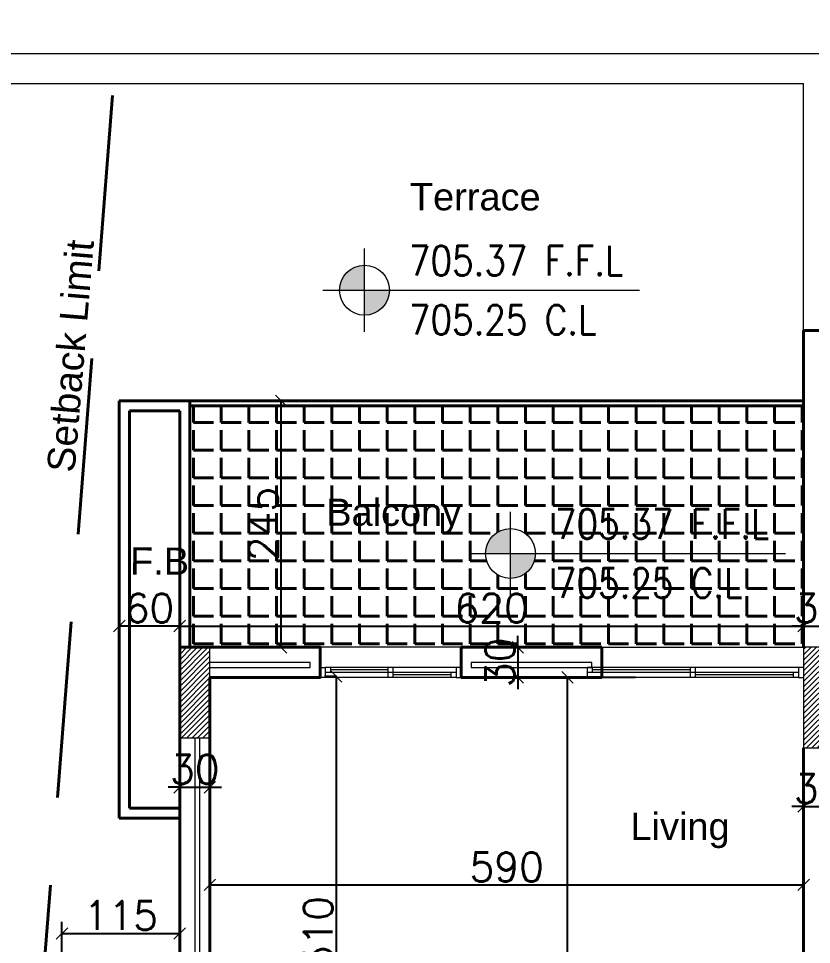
# Model space of a CAD drawing. Header units: metres. Extents: x -322116 to -321123, y -26723 to -26468.
# Drawn here: x -321666.21 to -321658.33, y -26540.76 to -26531.56 of the extents above; entities that cross this region are included whole.
import ezdxf

# ---------------------------------------------------------------- set-up
doc = ezdxf.new("R2010")
doc.units = ezdxf.units.M
doc.header["$LTSCALE"] = 7
doc.header["$MEASUREMENT"] = 0
doc.header["$PDMODE"] = 34
doc.header["$PDSIZE"] = 0.5
doc.linetypes.add('DASHED', pattern=[0.75, 0.5, -0.25])
doc.linetypes.add('Hidden', pattern=[9.525, 6.35, -3.175])
for name, color, linetype, lineweight in [('1363TRXX-AS003$0$A-FLOR-IDEN', 4, 'Continuous', 18), ('A--GLAZ', 132, 'Continuous', 5), ('A-ANNO-TXT3', 6, 'Continuous', 30), ('A-FLOR-HIDN', 9, 'Hidden', 13), ('A-GRID-DIMS', 142, 'Continuous', 9), ('A-PATT', 8, 'Continuous', 5), ('A-WALL-BLWO', 7, 'Continuous', 40), ('L-Structure', 5, 'Continuous', 15), ('PATT-CONC', 8, 'Continuous', 9), ('XREF-W09-A-ELEV04$0$A--SECT-TILE', 32, 'Continuous', 5)]:
    doc.layers.add(name, color=color, linetype=linetype, lineweight=lineweight)
doc.styles.add('1363TRXX-AS003$0$EG_SIMPLEX', font='SIMPLEX.shx')
doc.styles.add('EG_SIMPLEX', font='SIMPLEX.shx')
doc.styles.get("Standard").update_dxf_attribs({"font": 'romans.shx', "height": 0.5})
doc.dimstyles.new('ERGA-M-0200', dxfattribs={"dimscale": 1.15, "dimtxt": 0.2, "dimasz": 0.2, "dimexe": 0.1, "dimexo": 0.1, "dimgap": 0.06, "dimtad": 1, "dimdec": 1, "dimlfac": 100, "dimrnd": 5, "dimdsep": 46, "dimtxsty": 'EG_SIMPLEX', "dimblk1": 'OBLIQUE', "dimblk2": 'OBLIQUE', "dimsah": 1, "dimcen": 0.3, "dimclrd": 256, "dimclre": 256, "dimclrt": 2, "dimadec": 0, "dimazin": 0, "dimtfac": 1, "dimtdec": 1, "dimtix": 1, "dimtmove": 2, "dimatfit": 3, "dimldrblk": 'OBLIQUE', "dimfxl": 1, "dimtolj": 1, "dimtzin": 0, "dimarcsym": 0})
pattern_1 = [(0, (0, 0), (0, 0.275), [0.2, -0.075]), (90, (0, 0), (-0.275, 0), [0.2, -0.075])]

# ---------------------------------------------------------------- blocks, each defined once
blk = doc.blocks.new('plot limit')
at = {"color": 5, "linetype": 'DASHED', "ltscale": 0.5}
blk.add_lwpolyline([(-321703.4829, -26753.8659), (-321705.0008, -26724.0106), (-321711.838, -26724.5726), (-321722.2069, -26724.9338), (-321726.107, -26724.928), (-321730.075, -26724.7313), (-321732.3893, -26754.2736)], dxfattribs=at)
at = {"layer": 'A-ANNO-TXT3', "lineweight": 5, "insert": (-321730.9321, -26731.0807, 0), "char_height": 0.276, "attachment_point": 1, "rotation": 85.19766}
blk.add_mtext_dynamic_manual_height_columns('\\A1;{\\fArial Unicode MS|b0|i0|c0|p34;Setback Limit}', width=3.166192, gutter_width=3.6928, heights=[1.1191], dxfattribs=at)
blk = doc.blocks.new('12')
at = {"layer": 'A-ANNO-TXT3', "lineweight": 5, "insert": (-321663.155, -26536.3303, 0), "char_height": 0.27, "attachment_point": 1, "rotation": 359.90083}
blk.add_mtext_dynamic_manual_height_columns('\\A1;{\\fArial Unicode MS|b0|i0|c0|p34;Balcony}', width=1.423931, gutter_width=3.0774, heights=[0.4674], dxfattribs=at)
blk = doc.blocks.new('1363TRXX-AS003$0$TAG-LEV-PL1')
h = blk.add_hatch(color=256)
h.paths.add_polyline_path([(0, 168.7, 0.414214), (-168.8, 0), (0, 0)])
h.paths.add_polyline_path([(168.7, 0), (0, 0), (0, -168.8, 0.414214)])
for p, q in [((0, -281.3), (0, 281.3)), ((-281.3, 0), (1859, 0))]:
    blk.add_line(p, q)
blk.add_circle((0, 0), 168.7)
at = {"style": '1363TRXX-AS003$0$EG_SIMPLEX', "width": 0.85}
for tag, p in [('F.F.L.', (450, 150)), ('C.L.', (450, -450))]:
    blk.add_attdef(tag, p, '', height=300, dxfattribs=at)
blk = doc.blocks.new('new tr')
at = {"layer": '1363TRXX-AS003$0$A-FLOR-IDEN'}
ref = blk.add_blockref('1363TRXX-AS003$0$TAG-LEV-PL1', (-321662.7746, -26532.2591), dxfattribs=dict(at, xscale=0.0014700000362087, yscale=0.0014700000362087, zscale=0.0014700000362087))
ref.add_attrib('C.L.', '705.25 C.L', (-321662.3336, -26532.7001), dxfattribs={"layer": '0', "height": 0.294, "rotation": 360, "style": '1363TRXX-AS003$0$EG_SIMPLEX', "width": 0.85})
ref.add_attrib('F.F.L.', '705.37 F.F.L', (-321662.3336, -26532.1121), dxfattribs={"layer": '0', "height": 0.294, "rotation": 360, "style": '1363TRXX-AS003$0$EG_SIMPLEX', "width": 0.85})
at = {"layer": 'A-ANNO-TXT3', "lineweight": 5, "insert": (-321662.3236, -26531.1941), "char_height": 0.27, "attachment_point": 1, "rotation": 359.90083}
blk.add_mtext_dynamic_manual_height_columns('\\A1;{\\fArial Unicode MS|b0|i0|c0|p34;Terrace}', width=4.735794, gutter_width=3.0774, heights=[1.9622], dxfattribs=at)
blk = doc.blocks.new('block')
at = {"layer": 'PATT-CONC', "transparency": 33554610}
h = blk.add_hatch(dxfattribs=at)
h.set_pattern_fill('ANSI31', color=8, scale=0.3)
h.set_pattern_definition([(45, (195, 0), (-0.0265165042945, 0.0265165042945), [])])
h.paths.add_polyline_path([(-321663.3289, -26546.4581), (-321663.3289, -26546.7581), (-321664.2289, -26546.7581), (-321664.2289, -26546.4581)])
h.paths.add_polyline_path([(-321642.2287, -26538.8081), (-321641.9287, -26538.8081), (-321641.9287, -26537.8081), (-321642.2287, -26537.8081)])
h.paths.add_polyline_path([(-321648.4118, -26538.8081), (-321648.1118, -26538.8081), (-321648.1118, -26537.8081), (-321648.4118, -26537.8081)])
h.paths.add_polyline_path([(-321652.2118, -26539.3081), (-321651.9118, -26539.3081), (-321651.9118, -26538.5081), (-321652.2118, -26538.5081)])
h.paths.add_polyline_path([(-321658.4118, -26538.8081), (-321658.1118, -26538.8081), (-321658.1118, -26537.8081), (-321658.4118, -26537.8081)])
h.paths.add_polyline_path([(-321658.4118, -26547.3581), (-321658.1118, -26547.3581), (-321658.1118, -26548.2581), (-321658.4118, -26548.2581)])
h.paths.add_polyline_path([(-321648.4133, -26544.1348), (-321648.1133, -26544.1348), (-321648.1133, -26545.0348), (-321648.4133, -26545.0348)])
h.paths.add_polyline_path([(-321664.6118, -26538.7081), (-321664.3118, -26538.7081), (-321664.3118, -26537.8081), (-321664.6118, -26537.8081)])
h.paths.add_polyline_path([(-321640.8018, -26544.1348), (-321641.1018, -26544.1348), (-321641.1018, -26545.0348), (-321640.8018, -26545.0348)])
h.paths.add_polyline_path([(-321651.9118, -26547.9581), (-321652.8563, -26547.9581), (-321652.8563, -26548.2581), (-321651.9118, -26548.2581)])
at = {"layer": 'L-Structure'}
for points in [[(-321664.6118, -26538.7081), (-321664.3118, -26538.7081), (-321664.3118, -26537.8081), (-321664.6118, -26537.8081), (-321664.6118, -26538.7081)], [(-321658.4118, -26538.8081), (-321658.1118, -26538.8081), (-321658.1118, -26537.8081), (-321658.4118, -26537.8081), (-321658.4118, -26538.8081)]]:
    blk.add_lwpolyline(points, dxfattribs=at)
blk = doc.blocks.new('*U57')
for p, q in [((50, 100), (2150, 100)), ((1075, 0), (1075, 100)), ((1125, 0), (1125, 100)), ((2100, 100), (2100, 50)), ((50, 50), (2150, 50)), ((50, 0), (2150, 0)), ((100, 0), (100, 50)), ((100, 25), (1075, 25)), ((1125, 75), (2100, 75))]:
    blk.add_line(p, q)
for points in [[(0, 100), (50, 100), (50, 0), (0, 0)], [(2200, 100), (2150, 100), (2150, 0), (2200, 0)]]:
    blk.add_lwpolyline(points)
blk = doc.blocks.new('*U570')
for p, q in [((50, 100), (1350, 100)), ((675, 0), (675, 100)), ((725, 0), (725, 100)), ((1300, 100), (1300, 50)), ((50, 50), (1350, 50)), ((50, 0), (1350, 0)), ((100, 0), (100, 50)), ((100, 25), (675, 25)), ((725, 75), (1300, 75))]:
    blk.add_line(p, q)
for points in [[(0, 100), (50, 100), (50, 0), (0, 0)], [(1400, 100), (1350, 100), (1350, 0), (1400, 0)]]:
    blk.add_lwpolyline(points)
blk = doc.blocks.new('_OBLIQUE')
at = {"color": 0, "linetype": 'ByBlock'}
blk.add_line((-0.5, -0.5), (0.5, 0.5), dxfattribs=at)
blk = doc.blocks.new('*D366')
at = {"layer": 'A-GRID-DIMS', "lineweight": -2, "transparency": 16777216}
for p, q in [((-321664.3118, -26540.5902), (-321664.3118, -26540.0549)), ((-321664.3118, -26540.1699), (-321658.4118, -26540.1699)), ((-321658.4118, -26540.2243), (-321658.4118, -26540.2849))]:
    blk.add_line(p, q, dxfattribs=at)
at = {"layer": 'Defpoints', "color": 0, "transparency": 16777216}
for p in [(-321658.4118, -26540.1093), (-321658.4118, -26540.1699), (-321664.3118, -26540.7052)]:
    blk.add_point(p, dxfattribs=at)
at = {"layer": 'A-GRID-DIMS', "lineweight": -2, "transparency": 16777216, "xscale": 0.115, "yscale": 0.115, "zscale": 0.115, "rotation": 180}
blk.add_blockref('_OBLIQUE', (-321664.3118, -26540.1699), dxfattribs=at)
at = {"layer": 'A-GRID-DIMS', "lineweight": -2, "transparency": 16777216, "xscale": 0.115, "yscale": 0.115, "zscale": 0.115}
blk.add_blockref('_OBLIQUE', (-321658.4118, -26540.1699), dxfattribs=at)
at = {"layer": 'A-GRID-DIMS', "color": 2, "transparency": 16777216, "insert": (-321661.3618, -26539.9917), "char_height": 0.2875, "attachment_point": 5, "style": 'EG_SIMPLEX'}
blk.add_mtext('\\A1;590', dxfattribs=at)
blk = doc.blocks.new('*D373')
at = {"layer": 'A-GRID-DIMS', "lineweight": -2, "transparency": 16777216}
for p, q in [((-321663.0509, -26538.0978), (-321663.172, -26538.0978)), ((-321663.057, -26538.0978), (-321663.057, -26543.2023)), ((-321663.0509, -26543.2023), (-321663.172, -26543.2023))]:
    blk.add_line(p, q, dxfattribs=at)
at = {"layer": 'Defpoints', "color": 0, "transparency": 16777216}
for p in [(-321662.9359, -26538.0978), (-321663.057, -26543.2023), (-321662.9359, -26543.2023)]:
    blk.add_point(p, dxfattribs=at)
at = {"layer": 'A-GRID-DIMS', "lineweight": -2, "transparency": 16777216, "xscale": 0.115, "yscale": 0.115, "zscale": 0.115}
for p, rotation in [((-321663.057, -26538.0978), 90), ((-321663.057, -26543.2023), 270)]:
    blk.add_blockref('_OBLIQUE', p, dxfattribs=dict(at, rotation=rotation))
at = {"layer": 'A-GRID-DIMS', "color": 2, "transparency": 16777216, "insert": (-321663.2352, -26540.65), "char_height": 0.2875, "attachment_point": 5, "rotation": 90, "style": 'EG_SIMPLEX'}
blk.add_mtext('\\A1;510', dxfattribs=at)
blk = doc.blocks.new('*D377')
at = {"layer": 'A-GRID-DIMS', "lineweight": -2, "transparency": 16777216}
for p, q in [((-321660.0823, -26538.1081), (-321660.8724, -26538.1081)), ((-321660.7574, -26546.6581), (-321660.7574, -26538.1081)), ((-321660.7823, -26546.6581), (-321660.8724, -26546.6581))]:
    blk.add_line(p, q, dxfattribs=at)
at = {"layer": 'Defpoints', "color": 0, "transparency": 16777216}
for p in [(-321660.7574, -26538.1081), (-321659.9673, -26538.1081), (-321660.6673, -26546.6581)]:
    blk.add_point(p, dxfattribs=at)
at = {"layer": 'A-GRID-DIMS', "lineweight": -2, "transparency": 16777216, "xscale": 0.115, "yscale": 0.115, "zscale": 0.115}
for p, rotation in [((-321660.7574, -26538.1081), 90), ((-321660.7574, -26546.6581), 270)]:
    blk.add_blockref('_OBLIQUE', p, dxfattribs=dict(at, rotation=rotation))
at = {"layer": 'A-GRID-DIMS', "color": 2, "transparency": 16777216, "insert": (-321660.9357, -26542.3831), "char_height": 0.2875, "attachment_point": 5, "rotation": 90, "style": 'EG_SIMPLEX'}
blk.add_mtext('\\A1;855', dxfattribs=at)
blk = doc.blocks.new('*D347')
at = {"layer": 'A-GRID-DIMS', "lineweight": -2, "transparency": 16777216}
for p, q in [((-321664.6118, -26539.2727), (-321664.6118, -26539.085)), ((-321664.3118, -26539.2727), (-321664.3118, -26539.085)), ((-321664.6118, -26539.2), (-321664.7268, -26539.2)), ((-321664.6118, -26539.2), (-321664.3118, -26539.2)), ((-321664.3118, -26539.2), (-321664.1968, -26539.2))]:
    blk.add_line(p, q, dxfattribs=at)
at = {"layer": 'Defpoints', "color": 0, "transparency": 16777216}
for p in [(-321664.3118, -26539.2), (-321664.6118, -26539.3877), (-321664.3118, -26539.3877)]:
    blk.add_point(p, dxfattribs=at)
at = {"layer": 'A-GRID-DIMS', "lineweight": -2, "transparency": 16777216, "xscale": 0.115, "yscale": 0.115, "zscale": 0.115}
blk.add_blockref('_OBLIQUE', (-321664.6118, -26539.2), dxfattribs=at)
at = {"layer": 'A-GRID-DIMS', "lineweight": -2, "transparency": 16777216, "xscale": 0.115, "yscale": 0.115, "zscale": 0.115, "rotation": 180}
blk.add_blockref('_OBLIQUE', (-321664.3118, -26539.2), dxfattribs=at)
at = {"layer": 'A-GRID-DIMS', "color": 2, "transparency": 16777216, "insert": (-321664.4618, -26539.0218), "char_height": 0.2875, "attachment_point": 5, "style": 'EG_SIMPLEX'}
blk.add_mtext('\\A1;30', dxfattribs=at)
blk = doc.blocks.new('*D348')
at = {"layer": 'A-GRID-DIMS', "lineweight": -2, "transparency": 16777216}
for p, q in [((-321658.4118, -26539.4639), (-321658.4118, -26539.2762)), ((-321658.1118, -26539.4639), (-321658.1118, -26539.2762)), ((-321658.4118, -26539.3912), (-321658.5268, -26539.3912)), ((-321658.4118, -26539.3912), (-321658.1118, -26539.3912)), ((-321658.1118, -26539.3912), (-321657.9968, -26539.3912))]:
    blk.add_line(p, q, dxfattribs=at)
at = {"layer": 'Defpoints', "color": 0, "transparency": 16777216}
for p in [(-321658.1118, -26539.3912), (-321658.4118, -26539.5789), (-321658.1118, -26539.5789)]:
    blk.add_point(p, dxfattribs=at)
at = {"layer": 'A-GRID-DIMS', "lineweight": -2, "transparency": 16777216, "xscale": 0.115, "yscale": 0.115, "zscale": 0.115}
blk.add_blockref('_OBLIQUE', (-321658.4118, -26539.3912), dxfattribs=at)
at = {"layer": 'A-GRID-DIMS', "lineweight": -2, "transparency": 16777216, "xscale": 0.115, "yscale": 0.115, "zscale": 0.115, "rotation": 180}
blk.add_blockref('_OBLIQUE', (-321658.1118, -26539.3912), dxfattribs=at)
at = {"layer": 'A-GRID-DIMS', "color": 2, "transparency": 16777216, "insert": (-321658.2618, -26539.213), "char_height": 0.2875, "attachment_point": 5, "style": 'EG_SIMPLEX'}
blk.add_mtext('\\A1;30', dxfattribs=at)
blk = doc.blocks.new('*D357')
at = {"layer": 'A-GRID-DIMS', "lineweight": -2, "transparency": 16777216}
for p, q in [((-321661.251, -26537.8081), (-321661.251, -26537.6931)), ((-321661.3173, -26537.8081), (-321661.366, -26537.8081)), ((-321661.251, -26537.8081), (-321661.251, -26538.1081)), ((-321661.3173, -26538.1081), (-321661.366, -26538.1081)), ((-321661.251, -26538.1081), (-321661.251, -26538.2231))]:
    blk.add_line(p, q, dxfattribs=at)
at = {"layer": 'Defpoints', "color": 0, "transparency": 16777216}
for p in [(-321661.2023, -26537.8081), (-321661.251, -26538.1081), (-321661.2023, -26538.1081)]:
    blk.add_point(p, dxfattribs=at)
at = {"layer": 'A-GRID-DIMS', "lineweight": -2, "transparency": 16777216, "xscale": 0.115, "yscale": 0.115, "zscale": 0.115}
for p, rotation in [((-321661.251, -26537.8081), 270), ((-321661.251, -26538.1081), 90)]:
    blk.add_blockref('_OBLIQUE', p, dxfattribs=dict(at, rotation=rotation))
at = {"layer": 'A-GRID-DIMS', "color": 2, "transparency": 16777216, "insert": (-321661.4292, -26537.9581), "char_height": 0.2875, "attachment_point": 5, "rotation": 90, "style": 'EG_SIMPLEX'}
blk.add_mtext('\\A1;30', dxfattribs=at)
blk = doc.blocks.new('*D412')
at = {"layer": 'A-GRID-DIMS', "lineweight": -2, "transparency": 16777216}
for p, q in [((-321663.603, -26537.8081), (-321663.603, -26535.3581)), ((-321663.5158, -26535.3581), (-321663.488, -26535.3581)), ((-321663.5158, -26537.8081), (-321663.488, -26537.8081))]:
    blk.add_line(p, q, dxfattribs=at)
at = {"layer": 'Defpoints', "color": 0, "transparency": 16777216}
for p in [(-321663.6308, -26535.3581), (-321663.603, -26535.3581), (-321663.6308, -26537.8081)]:
    blk.add_point(p, dxfattribs=at)
at = {"layer": 'A-GRID-DIMS', "lineweight": -2, "transparency": 16777216, "xscale": 0.115, "yscale": 0.115, "zscale": 0.115}
for p, rotation in [((-321663.603, -26535.3581), 90), ((-321663.603, -26537.8081), 270)]:
    blk.add_blockref('_OBLIQUE', p, dxfattribs=dict(at, rotation=rotation))
at = {"layer": 'A-GRID-DIMS', "color": 2, "transparency": 16777216, "insert": (-321663.7812, -26536.5831), "char_height": 0.2875, "attachment_point": 5, "rotation": 90, "style": 'EG_SIMPLEX'}
blk.add_mtext('\\A1;245', dxfattribs=at)
blk = doc.blocks.new('*D413')
at = {"layer": 'A-GRID-DIMS', "lineweight": -2, "transparency": 16777216}
for p, q in [((-321664.6118, -26537.7542), (-321664.6118, -26537.4826)), ((-321658.4118, -26537.6668), (-321658.4118, -26537.4826)), ((-321664.6118, -26537.5976), (-321658.4118, -26537.5976))]:
    blk.add_line(p, q, dxfattribs=at)
at = {"layer": 'Defpoints', "color": 0, "transparency": 16777216}
for p in [(-321658.4118, -26537.5976), (-321658.4118, -26537.7818), (-321664.6118, -26537.8692)]:
    blk.add_point(p, dxfattribs=at)
at = {"layer": 'A-GRID-DIMS', "lineweight": -2, "transparency": 16777216, "xscale": 0.115, "yscale": 0.115, "zscale": 0.115, "rotation": 180}
blk.add_blockref('_OBLIQUE', (-321664.6118, -26537.5976), dxfattribs=at)
at = {"layer": 'A-GRID-DIMS', "lineweight": -2, "transparency": 16777216, "xscale": 0.115, "yscale": 0.115, "zscale": 0.115}
blk.add_blockref('_OBLIQUE', (-321658.4118, -26537.5976), dxfattribs=at)
at = {"layer": 'A-GRID-DIMS', "color": 2, "transparency": 16777216, "insert": (-321661.5118, -26537.4194), "char_height": 0.2875, "attachment_point": 5, "style": 'EG_SIMPLEX'}
blk.add_mtext('\\A1;620', dxfattribs=at)
blk = doc.blocks.new('*D418')
at = {"layer": 'A-GRID-DIMS', "lineweight": -2, "transparency": 16777216}
for p, q in [((-321665.7818, -26541.2412), (-321665.7818, -26540.5381)), ((-321664.6118, -26541.2412), (-321664.6118, -26540.5381)), ((-321665.7818, -26540.6531), (-321664.6118, -26540.6531))]:
    blk.add_line(p, q, dxfattribs=at)
at = {"layer": 'Defpoints', "color": 0, "transparency": 16777216}
for p in [(-321664.6118, -26540.6531), (-321665.7818, -26541.3562), (-321664.6118, -26541.3562)]:
    blk.add_point(p, dxfattribs=at)
at = {"layer": 'A-GRID-DIMS', "lineweight": -2, "transparency": 16777216, "xscale": 0.115, "yscale": 0.115, "zscale": 0.115, "rotation": 180}
blk.add_blockref('_OBLIQUE', (-321665.7818, -26540.6531), dxfattribs=at)
at = {"layer": 'A-GRID-DIMS', "lineweight": -2, "transparency": 16777216, "xscale": 0.115, "yscale": 0.115, "zscale": 0.115}
blk.add_blockref('_OBLIQUE', (-321664.6118, -26540.6531), dxfattribs=at)
at = {"layer": 'A-GRID-DIMS', "color": 2, "transparency": 16777216, "insert": (-321665.1968, -26540.4748), "char_height": 0.2875, "attachment_point": 5, "style": 'EG_SIMPLEX'}
blk.add_mtext('\\A1;115', dxfattribs=at)
blk = doc.blocks.new('*D419')
at = {"layer": 'A-GRID-DIMS', "lineweight": -2, "transparency": 16777216}
for p, q in [((-321658.4118, -26537.5292), (-321658.4118, -26537.7126)), ((-321658.1118, -26537.5292), (-321658.1118, -26537.7126)), ((-321658.4118, -26537.5976), (-321658.5268, -26537.5976)), ((-321658.4118, -26537.5976), (-321658.1118, -26537.5976)), ((-321658.1118, -26537.5976), (-321657.9968, -26537.5976))]:
    blk.add_line(p, q, dxfattribs=at)
at = {"layer": 'Defpoints', "color": 0, "transparency": 16777216}
for p in [(-321658.4118, -26537.4142), (-321658.1118, -26537.4142), (-321658.1118, -26537.5976)]:
    blk.add_point(p, dxfattribs=at)
at = {"layer": 'A-GRID-DIMS', "lineweight": -2, "transparency": 16777216, "xscale": 0.115, "yscale": 0.115, "zscale": 0.115}
blk.add_blockref('_OBLIQUE', (-321658.4118, -26537.5976), dxfattribs=at)
at = {"layer": 'A-GRID-DIMS', "lineweight": -2, "transparency": 16777216, "xscale": 0.115, "yscale": 0.115, "zscale": 0.115, "rotation": 180}
blk.add_blockref('_OBLIQUE', (-321658.1118, -26537.5976), dxfattribs=at)
at = {"layer": 'A-GRID-DIMS', "color": 2, "transparency": 16777216, "insert": (-321658.2618, -26537.4194), "char_height": 0.2875, "attachment_point": 5, "style": 'EG_SIMPLEX'}
blk.add_mtext('\\A1;30', dxfattribs=at)
blk = doc.blocks.new('*D422')
at = {"layer": 'A-GRID-DIMS', "lineweight": -2, "transparency": 16777216}
for p, q in [((-321665.2118, -26537.6134), (-321665.2118, -26537.4826)), ((-321664.6118, -26537.6134), (-321664.6118, -26537.4826)), ((-321664.6118, -26537.5976), (-321665.2118, -26537.5976))]:
    blk.add_line(p, q, dxfattribs=at)
at = {"layer": 'Defpoints', "color": 0, "transparency": 16777216}
for p in [(-321665.2118, -26537.5976), (-321665.2118, -26537.7284), (-321664.6118, -26537.7284)]:
    blk.add_point(p, dxfattribs=at)
at = {"layer": 'A-GRID-DIMS', "lineweight": -2, "transparency": 16777216, "xscale": 0.115, "yscale": 0.115, "zscale": 0.115, "rotation": 180}
blk.add_blockref('_OBLIQUE', (-321665.2118, -26537.5976), dxfattribs=at)
at = {"layer": 'A-GRID-DIMS', "lineweight": -2, "transparency": 16777216, "xscale": 0.115, "yscale": 0.115, "zscale": 0.115}
blk.add_blockref('_OBLIQUE', (-321664.6118, -26537.5976), dxfattribs=at)
at = {"layer": 'A-GRID-DIMS', "color": 2, "transparency": 16777216, "insert": (-321664.9118, -26537.4194), "char_height": 0.2875, "attachment_point": 5, "style": 'EG_SIMPLEX'}
blk.add_mtext('\\A1;60', dxfattribs=at)

msp = doc.modelspace()

# ---------------------------------------------------------------- hatches: boundary and pattern name
at = {"layer": 'A-WALL-BLWO', "transparency": 33554610}
h = msp.add_hatch(dxfattribs=at)
h.set_pattern_fill('ANGLE', color=8)
h.set_pattern_definition(pattern_1)
h.paths.add_polyline_path([(-321653.4118, -26535.6475), (-321653.4185, -26535.65), (-321653.4188, -26535.6417), (-321653.4118, -26535.6366), (-321653.4118, -26535.6243), (-321653.4193, -26535.6291), (-321653.4118, -26535.6039), (-321653.4118, -26535.5792), (-321653.4251, -26535.5834), (-321653.4118, -26535.5692), (-321653.4118, -26535.544), (-321653.4279, -26535.569), (-321653.447, -26535.5593), (-321653.4289, -26535.5398), (-321653.4118, -26535.5392), (-321653.4118, -26535.478), (-321653.4223, -26535.4755), (-321653.4211, -26535.4733), (-321653.4348, -26535.4775), (-321653.4314, -26535.4878), (-321653.4468, -26535.4833), (-321653.4486, -26535.4835), (-321653.4618, -26535.5034), (-321653.4581, -26535.5113), (-321653.4819, -26535.5187), (-321653.468, -26535.5038), (-321653.4708, -26535.475), (-321653.4805, -26535.4933), (-321653.4999, -26535.4992), (-321653.4891, -26535.4653), (-321653.4642, -26535.4706), (-321653.4655, -26535.4778), (-321653.461, -26535.4791), (-321653.435, -26535.4503), (-321653.4274, -26535.4244), (-321653.4328, -26535.4135), (-321653.4165, -26535.413), (-321653.4152, -26535.4126), (-321653.4394, -26535.4009), (-321653.4398, -26535.401), (-321653.4274, -26535.3878), (-321653.4339, -26535.3682), (-321653.4399, -26535.3651), (-321653.4118, -26535.3474), (-321653.4118, -26535.3269), (-321653.4327, -26535.3264), (-321653.4327, -26535.3264), (-321653.4485, -26535.3247), (-321653.4326, -26535.307), (-321653.4377, -26535.2968), (-321653.4454, -26535.3062), (-321653.4511, -26535.2957), (-321653.4383, -26535.2866), (-321653.433, -26535.3038), (-321653.4118, -26535.3032), (-321653.4118, -26535.2957), (-321653.4156, -26535.2968), (-321653.4118, -26535.2851), (-321653.4118, -26535.2646), (-321653.4341, -26535.2594), (-321653.4287, -26535.2362), (-321653.4118, -26535.2412), (-321653.4118, -26535.2302), (-321653.425, -26535.2235), (-321653.4118, -26535.2095), (-321653.4118, -26534.7081), (-321658.1118, -26534.7081), (-321658.1118, -26537.8081), (-321657.2618, -26537.8081), (-321655.8618, -26537.8081), (-321654.8118, -26537.8081), (-321654.8118, -26538.8581), (-321653.4118, -26538.8581), (-321653.4118, -26537.4174), (-321653.4185, -26537.4199), (-321653.4188, -26537.4115), (-321653.4118, -26537.4065), (-321653.4118, -26537.3942), (-321653.4193, -26537.399), (-321653.4118, -26537.3738), (-321653.4118, -26537.3491), (-321653.4251, -26537.3532), (-321653.4118, -26537.339), (-321653.4118, -26537.3138), (-321653.4279, -26537.3389), (-321653.447, -26537.3291), (-321653.4289, -26537.3097), (-321653.4118, -26537.309), (-321653.4118, -26537.2478), (-321653.4223, -26537.2454), (-321653.4211, -26537.2432), (-321653.4348, -26537.2474), (-321653.4314, -26537.2577), (-321653.4468, -26537.2532), (-321653.4486, -26537.2534), (-321653.4618, -26537.2732), (-321653.4581, -26537.2812), (-321653.4819, -26537.2886), (-321653.468, -26537.2736), (-321653.4708, -26537.2449), (-321653.4805, -26537.2631), (-321653.4999, -26537.2691), (-321653.4891, -26537.2352), (-321653.4642, -26537.2405), (-321653.4655, -26537.2476), (-321653.461, -26537.249), (-321653.435, -26537.2201), (-321653.4274, -26537.1943), (-321653.4328, -26537.1834), (-321653.4165, -26537.1829), (-321653.4152, -26537.1825), (-321653.4394, -26537.1708), (-321653.4398, -26537.1709), (-321653.4274, -26537.1576), (-321653.4339, -26537.138), (-321653.4399, -26537.135), (-321653.4118, -26537.1173), (-321653.4118, -26537.0967), (-321653.4327, -26537.0962), (-321653.4327, -26537.0962), (-321653.4485, -26537.0945), (-321653.4326, -26537.0769), (-321653.4377, -26537.0667), (-321653.4454, -26537.0761), (-321653.4511, -26537.0655), (-321653.4383, -26537.0564), (-321653.433, -26537.0737), (-321653.4118, -26537.073), (-321653.4118, -26537.0655), (-321653.4156, -26537.0667), (-321653.4118, -26537.0549), (-321653.4118, -26537.0345), (-321653.4341, -26537.0293), (-321653.4287, -26537.0061), (-321653.4118, -26537.011), (-321653.4118, -26537.0001), (-321653.425, -26536.9934), (-321653.4118, -26536.9793), (-321653.4118, -26536.5581), (-321653.4185, -26536.5607), (-321653.4188, -26536.5523), (-321653.4118, -26536.5473), (-321653.4118, -26536.5349), (-321653.4193, -26536.5398), (-321653.4118, -26536.5145), (-321653.4118, -26536.4899), (-321653.4251, -26536.494), (-321653.4118, -26536.4798), (-321653.4118, -26536.4546), (-321653.4279, -26536.4797), (-321653.447, -26536.4699), (-321653.4289, -26536.4504), (-321653.4118, -26536.4498), (-321653.4118, -26536.3886), (-321653.4223, -26536.3861), (-321653.4211, -26536.384), (-321653.4348, -26536.3882), (-321653.4314, -26536.3985), (-321653.4468, -26536.3939), (-321653.4486, -26536.3941), (-321653.4618, -26536.414), (-321653.4581, -26536.4219), (-321653.4819, -26536.4294), (-321653.468, -26536.4144), (-321653.4708, -26536.3856), (-321653.4805, -26536.4039), (-321653.4999, -26536.4098), (-321653.4891, -26536.3759), (-321653.4642, -26536.3812), (-321653.4655, -26536.3884), (-321653.461, -26536.3897), (-321653.435, -26536.3609), (-321653.4274, -26536.335), (-321653.4328, -26536.3242), (-321653.4165, -26536.3237), (-321653.4152, -26536.3232), (-321653.4394, -26536.3115), (-321653.4398, -26536.3116), (-321653.4274, -26536.2984), (-321653.4339, -26536.2788), (-321653.4399, -26536.2758), (-321653.4118, -26536.258), (-321653.4118, -26536.2375), (-321653.4327, -26536.237), (-321653.4327, -26536.237), (-321653.4485, -26536.2353), (-321653.4326, -26536.2177), (-321653.4377, -26536.2075), (-321653.4454, -26536.2169), (-321653.4511, -26536.2063), (-321653.4383, -26536.1972), (-321653.433, -26536.2145), (-321653.4118, -26536.2138), (-321653.4118, -26536.2063), (-321653.4156, -26536.2075), (-321653.4118, -26536.1957), (-321653.4118, -26536.1753), (-321653.4341, -26536.17), (-321653.4287, -26536.1468), (-321653.4118, -26536.1518), (-321653.4118, -26536.1409), (-321653.425, -26536.1342), (-321653.4118, -26536.1201)])
h.paths.add_polyline_path([(-321656.6173, -26536.7172, -1), (-321657.1134, -26536.7172, -1)], flags=16)
h.paths.add_polyline_path([(-321653.4754, -26535.5854), (-321653.4757, -26535.577), (-321653.4635, -26535.5682), (-321653.4607, -26535.5799)], flags=16)
h.paths.add_polyline_path([(-321653.4761, -26535.5645), (-321653.4705, -26535.5455), (-321653.4557, -26535.5512)], flags=16)
h.paths.add_polyline_path([(-321653.47, -26535.3641), (-321653.4591, -26535.3637), (-321653.4583, -26535.3593), (-321653.4607, -26535.3349), (-321653.4395, -26535.3328), (-321653.4587, -26535.3616), (-321653.4591, -26535.3637), (-321653.4498, -26535.3634), (-321653.469, -26535.3933), (-321653.4882, -26535.3836)], flags=16)
h.paths.add_polyline_path([(-321653.5024, -26535.391), (-321653.5046, -26535.3925), (-321653.5038, -26535.3957), (-321653.5025, -26535.3971)], flags=16)
h.paths.add_polyline_path([(-321653.5173, -26535.3888), (-321653.5116, -26535.3698), (-321653.4968, -26535.3755), (-321653.5005, -26535.3779), (-321653.4733, -26535.3979), (-321653.478, -26535.4059), (-321653.4742, -26535.4249), (-321653.4974, -26535.4194), (-321653.4919, -26535.3963), (-321653.4753, -26535.4011), (-321653.4733, -26535.3979), (-321653.5005, -26535.3779)], flags=16)
h.paths.add_polyline_path([(-321653.4562, -26535.5951), (-321653.4508, -26535.5719), (-321653.4381, -26535.5757), (-321653.4331, -26535.6006)], flags=16)
h.paths.add_polyline_path([(-321653.4922, -26535.4335), (-321653.4684, -26535.4328), (-321653.4677, -26535.4566), (-321653.4809, -26535.4562)], flags=16)
h.paths.add_polyline_path([(-321653.4623, -26535.541), (-321653.4389, -26535.5204), (-321653.445, -26535.5133), (-321653.4239, -26535.5), (-321653.4385, -26535.5274), (-321653.4413, -26535.5444)], flags=16)
h.paths.add_polyline_path([(-321653.523, -26535.343), (-321653.5049, -26535.3236), (-321653.4992, -26535.3356)], flags=16)
h.paths.add_polyline_path([(-321653.5034, -26535.3653), (-321653.4809, -26535.3455), (-321653.4908, -26535.3485), (-321653.48, -26535.3146), (-321653.4589, -26535.3191), (-321653.4714, -26535.3426), (-321653.4785, -26535.3447), (-321653.4824, -26535.3687)], flags=16)
h.paths.add_polyline_path([(-321653.523, -26536.2537), (-321653.5049, -26536.2342), (-321653.4992, -26536.2462)], flags=16)
h.paths.add_polyline_path([(-321653.4598, -26536.0936), (-321653.4417, -26536.0742), (-321653.436, -26536.0862)], flags=16)
h.paths.add_polyline_path([(-321653.4545, -26535.4569), (-321653.4449, -26535.4452), (-321653.4474, -26535.4373), (-321653.4602, -26535.4464)], flags=16)
h.paths.add_polyline_path([(-321653.4831, -26536.1934), (-321653.4593, -26536.1927), (-321653.4586, -26536.2165), (-321653.4718, -26536.2162)], flags=16)
h.paths.add_polyline_path([(-321653.47, -26536.2747), (-321653.4591, -26536.2743), (-321653.4583, -26536.27), (-321653.4607, -26536.2456), (-321653.4395, -26536.2434), (-321653.4587, -26536.2722), (-321653.4591, -26536.2743), (-321653.4498, -26536.274), (-321653.469, -26536.304), (-321653.4882, -26536.2942)], flags=16)
h.paths.add_polyline_path([(-321653.5024, -26536.3016), (-321653.5046, -26536.3032), (-321653.5038, -26536.3064), (-321653.5025, -26536.3077)], flags=16)
h.paths.add_polyline_path([(-321653.5116, -26536.2804), (-321653.4968, -26536.2862), (-321653.5005, -26536.2886), (-321653.4733, -26536.3085), (-321653.478, -26536.3165), (-321653.4742, -26536.3355), (-321653.4974, -26536.3301), (-321653.4919, -26536.3069), (-321653.4753, -26536.3118), (-321653.4733, -26536.3085), (-321653.5005, -26536.2886), (-321653.5173, -26536.2994)], flags=16)
h.paths.add_polyline_path([(-321653.4484, -26536.1204), (-321653.4336, -26536.1261), (-321653.454, -26536.1394)], flags=16)
h.paths.add_polyline_path([(-321653.5034, -26536.276), (-321653.4809, -26536.2561), (-321653.4908, -26536.2591), (-321653.48, -26536.2252), (-321653.4589, -26536.2297), (-321653.4714, -26536.2532), (-321653.4785, -26536.2554), (-321653.4824, -26536.2794)], flags=16)
h.paths.add_polyline_path([(-321653.4536, -26536.1519), (-321653.4414, -26536.1431), (-321653.4386, -26536.1548), (-321653.4533, -26536.1603)], flags=16)
h.paths.add_polyline_path([(-321653.4402, -26536.1159), (-321653.415, -26536.0937), (-321653.4192, -26536.1193)], flags=16)
h.paths.add_polyline_path([(-321653.4831, -26535.2828), (-321653.4593, -26535.2821), (-321653.4586, -26535.3059), (-321653.4718, -26535.3056)], flags=16)
h.paths.add_polyline_path([(-321653.4922, -26536.3441), (-321653.4684, -26536.3434), (-321653.4677, -26536.3672), (-321653.4809, -26536.3669)], flags=16)
h.paths.add_polyline_path([(-321653.4533, -26535.2496), (-321653.4536, -26535.2413), (-321653.4414, -26535.2325), (-321653.4386, -26535.2441)], flags=16)
h.paths.add_polyline_path([(-321653.454, -26535.2288), (-321653.4484, -26535.2098), (-321653.4336, -26535.2155)], flags=16)
h.paths.add_polyline_path([(-321653.4474, -26536.3479), (-321653.4449, -26536.3559), (-321653.4545, -26536.3675), (-321653.4602, -26536.357)], flags=16)
h.paths.add_polyline_path([(-321653.4598, -26535.183), (-321653.4417, -26535.1635), (-321653.436, -26535.1756)], flags=16)
h.paths.add_polyline_path([(-321653.4402, -26535.2053), (-321653.415, -26535.1831), (-321653.4192, -26535.2087)], flags=16)
h.paths.add_polyline_path([(-321653.4705, -26536.4561), (-321653.4557, -26536.4619), (-321653.4761, -26536.4751)], flags=16)
h.paths.add_polyline_path([(-321653.4239, -26536.4106), (-321653.4385, -26536.4381), (-321653.4413, -26536.4551), (-321653.4623, -26536.4516), (-321653.4389, -26536.4311), (-321653.445, -26536.4239)], flags=16)
h.paths.add_polyline_path([(-321653.4757, -26536.4877), (-321653.4635, -26536.4789), (-321653.4607, -26536.4905), (-321653.4754, -26536.496)], flags=16)
h.paths.add_polyline_path([(-321653.4508, -26536.4826), (-321653.4381, -26536.4863), (-321653.4331, -26536.5112), (-321653.4562, -26536.5058)], flags=16)
h.paths.add_polyline_path([(-321653.4417, -26536.9334), (-321653.436, -26536.9454), (-321653.4598, -26536.9529)], flags=16)
h.paths.add_polyline_path([(-321653.4484, -26536.9796), (-321653.4336, -26536.9853), (-321653.454, -26536.9986)], flags=16)
h.paths.add_polyline_path([(-321653.4402, -26536.9751), (-321653.415, -26536.953), (-321653.4192, -26536.9786)], flags=16)
h.paths.add_polyline_path([(-321653.4536, -26537.0112), (-321653.4414, -26537.0024), (-321653.4386, -26537.014), (-321653.4533, -26537.0195)], flags=16)
h.paths.add_polyline_path([(-321653.4831, -26537.0527), (-321653.4593, -26537.0519), (-321653.4586, -26537.0758), (-321653.4718, -26537.0754)], flags=16)
h.paths.add_polyline_path([(-321653.5049, -26537.0934), (-321653.4992, -26537.1055), (-321653.523, -26537.1129)], flags=16)
h.paths.add_polyline_path([(-321653.48, -26537.0845), (-321653.4589, -26537.089), (-321653.4714, -26537.1125), (-321653.4785, -26537.1146), (-321653.4824, -26537.1386), (-321653.5034, -26537.1352), (-321653.4809, -26537.1153), (-321653.4908, -26537.1184)], flags=16)
h.paths.add_polyline_path([(-321653.47, -26537.134), (-321653.4591, -26537.1336), (-321653.4583, -26537.1292), (-321653.4607, -26537.1048), (-321653.4395, -26537.1027), (-321653.4587, -26537.1315), (-321653.4591, -26537.1336), (-321653.4498, -26537.1332), (-321653.469, -26537.1632), (-321653.4882, -26537.1534)], flags=16)
h.paths.add_polyline_path([(-321653.5024, -26537.1608), (-321653.5046, -26537.1624), (-321653.5038, -26537.1656), (-321653.5025, -26537.1669)], flags=16)
h.paths.add_polyline_path([(-321653.5116, -26537.1397), (-321653.4968, -26537.1454), (-321653.5005, -26537.1478), (-321653.4733, -26537.1677), (-321653.478, -26537.1757), (-321653.4742, -26537.1947), (-321653.4974, -26537.1893), (-321653.4919, -26537.1661), (-321653.4753, -26537.171), (-321653.4733, -26537.1677), (-321653.5005, -26537.1478), (-321653.5173, -26537.1587)], flags=16)
h.paths.add_polyline_path([(-321653.4922, -26537.2034), (-321653.4684, -26537.2026), (-321653.4677, -26537.2264), (-321653.4809, -26537.2261)], flags=16)
h.paths.add_polyline_path([(-321653.4474, -26537.2071), (-321653.4449, -26537.2151), (-321653.4545, -26537.2268), (-321653.4602, -26537.2162)], flags=16)
h.paths.add_polyline_path([(-321653.445, -26537.2831), (-321653.4239, -26537.2698), (-321653.4385, -26537.2973), (-321653.4413, -26537.3143), (-321653.4623, -26537.3109), (-321653.4389, -26537.2903)], flags=16)
h.paths.add_polyline_path([(-321653.4705, -26537.3153), (-321653.4557, -26537.3211), (-321653.4761, -26537.3344)], flags=16)
h.paths.add_polyline_path([(-321653.4635, -26537.3381), (-321653.4607, -26537.3497), (-321653.4754, -26537.3552), (-321653.4757, -26537.3469)], flags=16)
h.paths.add_polyline_path([(-321653.4508, -26537.3418), (-321653.4381, -26537.3455), (-321653.4331, -26537.3704), (-321653.4562, -26537.365)], flags=16)
h.paths.add_polyline_path([(-321655.3537, -26538.2627), (-321655.3537, -26537.6535), (-321655.7849, -26537.6535), (-321655.7849, -26538.2627)], flags=25)
h.paths.add_polyline_path([(-321658.5664, -26537.635), (-321657.9572, -26537.635), (-321657.9572, -26537.2037), (-321658.5664, -26537.2037)], flags=9)
h.paths.add_polyline_path([(-321657.438, -26536.6473), (-321657.438, -26535.819), (-321657.8693, -26535.819), (-321657.8693, -26536.6473)], flags=24)
h.paths.add_polyline_path([(-321653.6711, -26537.1996), (-321653.6711, -26536.3166), (-321654.1024, -26536.3166), (-321654.1024, -26537.1996)], flags=24)
h.paths.add_polyline_path([(-321656.572, -26535.7451), (-321655.0951, -26535.7476), (-321655.094, -26535.1072), (-321656.5709, -26535.1047)], flags=24)
h.paths.add_polyline_path([(-321656.4978, -26536.6437), (-321654.0065, -26536.6437), (-321654.0065, -26536.2027), (-321656.4978, -26536.2027)], flags=24)
h.paths.add_polyline_path([(-321656.4978, -26537.2317), (-321654.304, -26537.2317), (-321654.304, -26536.7907), (-321656.4978, -26536.7907)], flags=24)
h = msp.add_hatch(dxfattribs=at)
h.set_pattern_fill('ANGLE', color=8)
h.set_pattern_definition(pattern_1)
h.paths.add_polyline_path([(-321658.4118, -26535.4081), (-321664.5118, -26535.4081), (-321664.5118, -26537.8081), (-321664.3118, -26537.8081), (-321663.2143, -26537.8081), (-321661.8143, -26537.8081), (-321660.4168, -26537.8081), (-321658.4118, -26537.8081)])
h.paths.add_polyline_path([(-321661.0756, -26536.8762, -1), (-321661.5717, -26536.8762, -1)], flags=16)
h.paths.add_polyline_path([(-321661.2136, -26538.2627), (-321661.2136, -26537.6535), (-321661.6449, -26537.6535), (-321661.6449, -26538.2627)], flags=9)
h.paths.add_polyline_path([(-321663.5656, -26537.0246), (-321663.5656, -26536.1416), (-321663.9969, -26536.1416), (-321663.9969, -26537.0246)], flags=24)
h.paths.add_polyline_path([(-321661.9534, -26537.635), (-321661.0703, -26537.635), (-321661.0703, -26537.2037), (-321661.9534, -26537.2037)], flags=24)
h.paths.add_polyline_path([(-321658.5664, -26537.635), (-321657.9572, -26537.635), (-321657.9572, -26537.2037), (-321658.5664, -26537.2037)], flags=9)
h.paths.add_polyline_path([(-321663.2512, -26536.7698), (-321661.7743, -26536.7724), (-321661.7732, -26536.132), (-321663.2501, -26536.1295)], flags=24)
h.paths.add_polyline_path([(-321660.9562, -26536.8027), (-321658.4649, -26536.8027), (-321658.4649, -26536.3617), (-321660.9562, -26536.3617)], flags=24)
h.paths.add_polyline_path([(-321660.9562, -26537.3907), (-321658.7624, -26537.3907), (-321658.7624, -26536.9497), (-321660.9562, -26536.9497)], flags=24)

# ---------------------------------------------------------------- linework, layer by layer
at = {"layer": 'A-FLOR-HIDN', "linetype": 'ByBlock', "ltscale": 0.1}
for p, q in [((-321661.8143, -26537.8081), (-321663.2143, -26537.8081)), ((-321660.4168, -26537.8081), (-321658.4118, -26537.8081))]:
    msp.add_line(p, q, dxfattribs=at)
at = {"layer": 'A-PATT'}
for p, q in [((-321668.2566, -26531.9053, 586.1059), (-321636.8485, -26531.9053, 586.1059)), ((-321668.1296, -26532.2053, 586.1059), (-321658.4118, -26532.2053, 586.1059)), ((-321658.4118, -26534.6581), (-321658.4118, -26532.2053))]:
    msp.add_line(p, q, dxfattribs=at)
at = {"layer": 'A-WALL-BLWO'}
for p, q in [((-321658.4118, -26537.8081), (-321658.4118, -26534.6581)), ((-321658.4118, -26534.6581), (-321658.1118, -26534.6581)), ((-321665.2118, -26535.3581), (-321664.5118, -26535.3581)), ((-321665.2118, -26539.5081), (-321665.2118, -26535.3581)), ((-321664.5118, -26537.8081), (-321664.5118, -26535.3581)), ((-321665.1118, -26535.4581), (-321664.6118, -26535.4581)), ((-321665.1118, -26539.4081), (-321665.1118, -26535.4581)), ((-321664.6118, -26537.8081), (-321664.6118, -26535.4581)), ((-321661.8143, -26537.8081), (-321660.4168, -26537.8081)), ((-321661.8143, -26537.8081), (-321661.8143, -26538.1081)), ((-321660.4168, -26537.8081), (-321660.4168, -26538.1081)), ((-321660.4168, -26538.1081), (-321661.8143, -26538.1081)), ((-321658.4118, -26545.9679, 0), (-321658.4118, -26538.8081, 0)), ((-321664.6118, -26539.4081), (-321665.1118, -26539.4081)), ((-321664.6118, -26539.5081), (-321665.2118, -26539.5081))]:
    msp.add_line(p, q, dxfattribs=at)
at = {"layer": 'A-WALL-BLWO', "color": 4}
for p, q in [((-321664.5118, -26535.3581), (-321658.4118, -26535.3581)), ((-321664.5118, -26535.4081), (-321658.4118, -26535.4081))]:
    msp.add_line(p, q, dxfattribs=at)
at = {"layer": 'A-WALL-BLWO'}
msp.add_lwpolyline([(-321664.6118, -26543.3023), (-321664.6118, -26537.8081), (-321663.2143, -26537.8081), (-321663.2143, -26538.1081), (-321664.3118, -26538.1081), (-321664.3118, -26543.2023)], dxfattribs=at)
at = {"layer": 'XREF-W09-A-ELEV04$0$A--SECT-TILE'}
for points in [[(-321664.3118, -26538.0081), (-321663.3143, -26538.0081), (-321663.3143, -26537.9581), (-321664.3118, -26537.9581)], [(-321664.4618, -26538.7081), (-321664.4618, -26543.2023), (-321664.4118, -26543.2023), (-321664.4118, -26538.7081)]]:
    msp.add_lwpolyline(points, dxfattribs=at)
msp.add_lwpolyline([(-321660.5168, -26537.9581), (-321661.7143, -26537.9581), (-321661.7143, -26538.0081), (-321660.5168, -26538.0081)], close=True, dxfattribs=at)

# ---------------------------------------------------------------- block references
at = {"layer": '1363TRXX-AS003$0$A-FLOR-IDEN'}
ref = msp.add_blockref('1363TRXX-AS003$0$TAG-LEV-PL1', (-321661.3237, -26536.8762), dxfattribs=dict(at, xscale=0.0014700000362087, yscale=0.0014700000362087, zscale=0.0014700000362087))
ref.add_attrib('C.L.', '705.25 C.L', (-321660.8827, -26537.3172), dxfattribs={"layer": '0', "height": 0.294, "rotation": 360, "style": '1363TRXX-AS003$0$EG_SIMPLEX', "width": 0.85})
ref.add_attrib('F.F.L.', '705.37 F.F.L', (-321660.8827, -26536.7292), dxfattribs={"layer": '0', "height": 0.294, "rotation": 360, "style": '1363TRXX-AS003$0$EG_SIMPLEX', "width": 0.85})
at = {"layer": 'A--GLAZ', "xscale": -0.001, "yscale": 0.001, "zscale": 0.001}
for name, p in [('*U570', (-321661.8143, -26538.1081)), ('*U57', (-321658.4118, -26538.1081))]:
    msp.add_blockref(name, p, dxfattribs=at)
at = {"layer": 'A-WALL-BLWO'}
for name, p in [('plot limit', (65, 195.0262)), ('new tr', (0, -2)), ('12', (0, 0)), ('block', (0, 0))]:
    msp.add_blockref(name, p, dxfattribs=at)

# ---------------------------------------------------------------- texts
at = {"layer": 'A-ANNO-TXT3', "lineweight": 5, "char_height": 0.27, "width": 5.925218, "attachment_point": 1, "rotation": 359.90083}
for s, insert in [('\\A1;{\\fArial Unicode MS|b0|i0|c0|p34;F.B\\P}', (-321665.1046, -26536.8161)), ('\\A1;{\\fArial Unicode MS|b0|i0|c0|p34;Living\\P}', (-321660.1315, -26539.4532, 0))]:
    msp.add_mtext(s, dxfattribs=dict(at, insert=insert))

# ---------------------------------------------------------------- dimensions: what is measured, and where the dimension line sits
at = {"layer": 'A-GRID-DIMS'}
for base, p1, p2, picture, middle in [((-321663.603, -26535.3581), (-321663.6308, -26537.8081), (-321663.6308, -26535.3581), '*D412', (-321663.7812, -26536.5831)), ((-321661.251, -26538.1081), (-321661.2023, -26537.8081), (-321661.2023, -26538.1081), '*D357', (-321661.4292, -26537.9581)), ((-321663.05699, -26543.20231), (-321662.93589, -26538.09777), (-321662.93589, -26543.20231), '*D373', (-321663.23524, -26540.65004)), ((-321660.7574, -26538.1081), (-321660.6673, -26546.6581), (-321659.9673, -26538.1081), '*D377', (-321660.9357, -26542.3831))]:
    dim = msp.add_linear_dim(base=base, p1=p1, p2=p2, angle=90, dimstyle='ERGA-M-0200', override={"dimtxt": 0.25, "dimasz": 0.1, "dimgap": 0.03, "dimfxl": 100}, dxfattribs=at)
    dim.commit()
    dim.dimension.update_dxf_attribs({"geometry": picture, "text_midpoint": middle})
for base, p1, p2, picture, middle in [((-321665.2118, -26537.5976), (-321664.6118, -26537.7284), (-321665.2118, -26537.7284), '*D422', (-321664.9118, -26537.4194)), ((-321658.4118, -26537.5976), (-321664.6118, -26537.8692), (-321658.4118, -26537.7818), '*D413', (-321661.5118, -26537.4194)), ((-321658.1118, -26537.5976), (-321658.4118, -26537.4142), (-321658.1118, -26537.4142), '*D419', (-321658.2618, -26537.4194)), ((-321664.3118, -26539.2), (-321664.6118, -26539.3877), (-321664.3118, -26539.3877), '*D347', (-321664.4618, -26539.0218)), ((-321658.1118, -26539.3912), (-321658.4118, -26539.5789), (-321658.1118, -26539.5789), '*D348', (-321658.2618, -26539.213)), ((-321658.4118, -26540.1699), (-321664.3118, -26540.7052), (-321658.4118, -26540.1093), '*D366', (-321661.3618, -26539.9917)), ((-321664.6118, -26540.6531), (-321665.7818, -26541.3562), (-321664.6118, -26541.3562), '*D418', (-321665.1968, -26540.4748))]:
    dim = msp.add_linear_dim(base=base, p1=p1, p2=p2, dimstyle='ERGA-M-0200', override={"dimtxt": 0.25, "dimasz": 0.1, "dimgap": 0.03, "dimfxl": 100}, dxfattribs=at)
    dim.commit()
    dim.dimension.update_dxf_attribs({"geometry": picture, "text_midpoint": middle})

doc.saveas('drawing.dxf')
